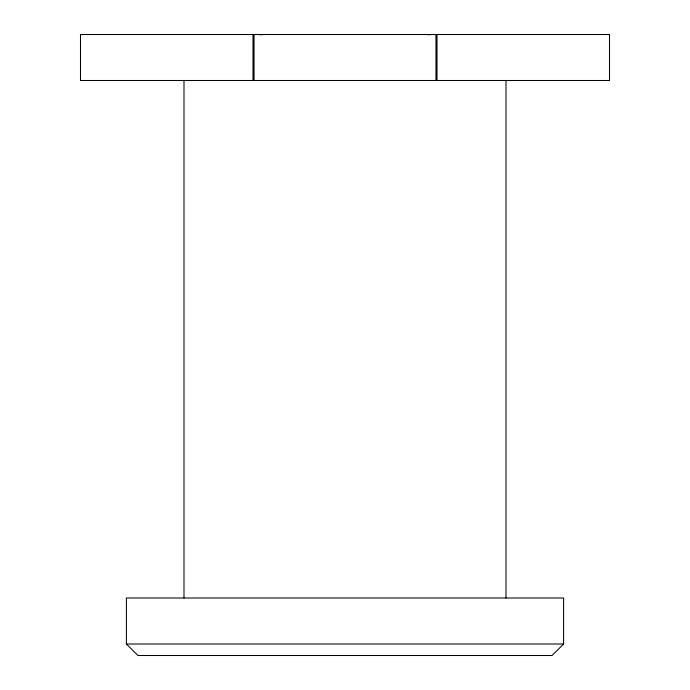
<?xml version="1.0" encoding="UTF-8"?>
<svg xmlns="http://www.w3.org/2000/svg" width="690" height="690" viewBox="0 0 690 690"><rect width="100%" height="100%" fill="white"/><g stroke="black" fill="none" stroke-linecap="round" stroke-linejoin="round"><path stroke-width="1.03" d="M563.592 644.003L552.069 655.5L137.931 655.5L126.408 644.003L126.408 597.997L563.592 597.997L563.592 644.003L126.408 644.003M506.003 80.851L506.003 597.997M437.003 34.5L437.003 80.497M435.968 34.5L435.968 80.497M254.032 34.5L254.032 80.497M252.997 34.5L252.997 80.497M183.997 80.851L183.997 597.997M425.497 34.5A34.5 34.5 0 0 1 429.999 34.793M260.001 34.793A34.5 34.5 0 0 1 264.503 34.5M609.503 34.5L80.497 34.5L80.497 80.497L609.503 80.497L609.503 34.5"/></g></svg>
